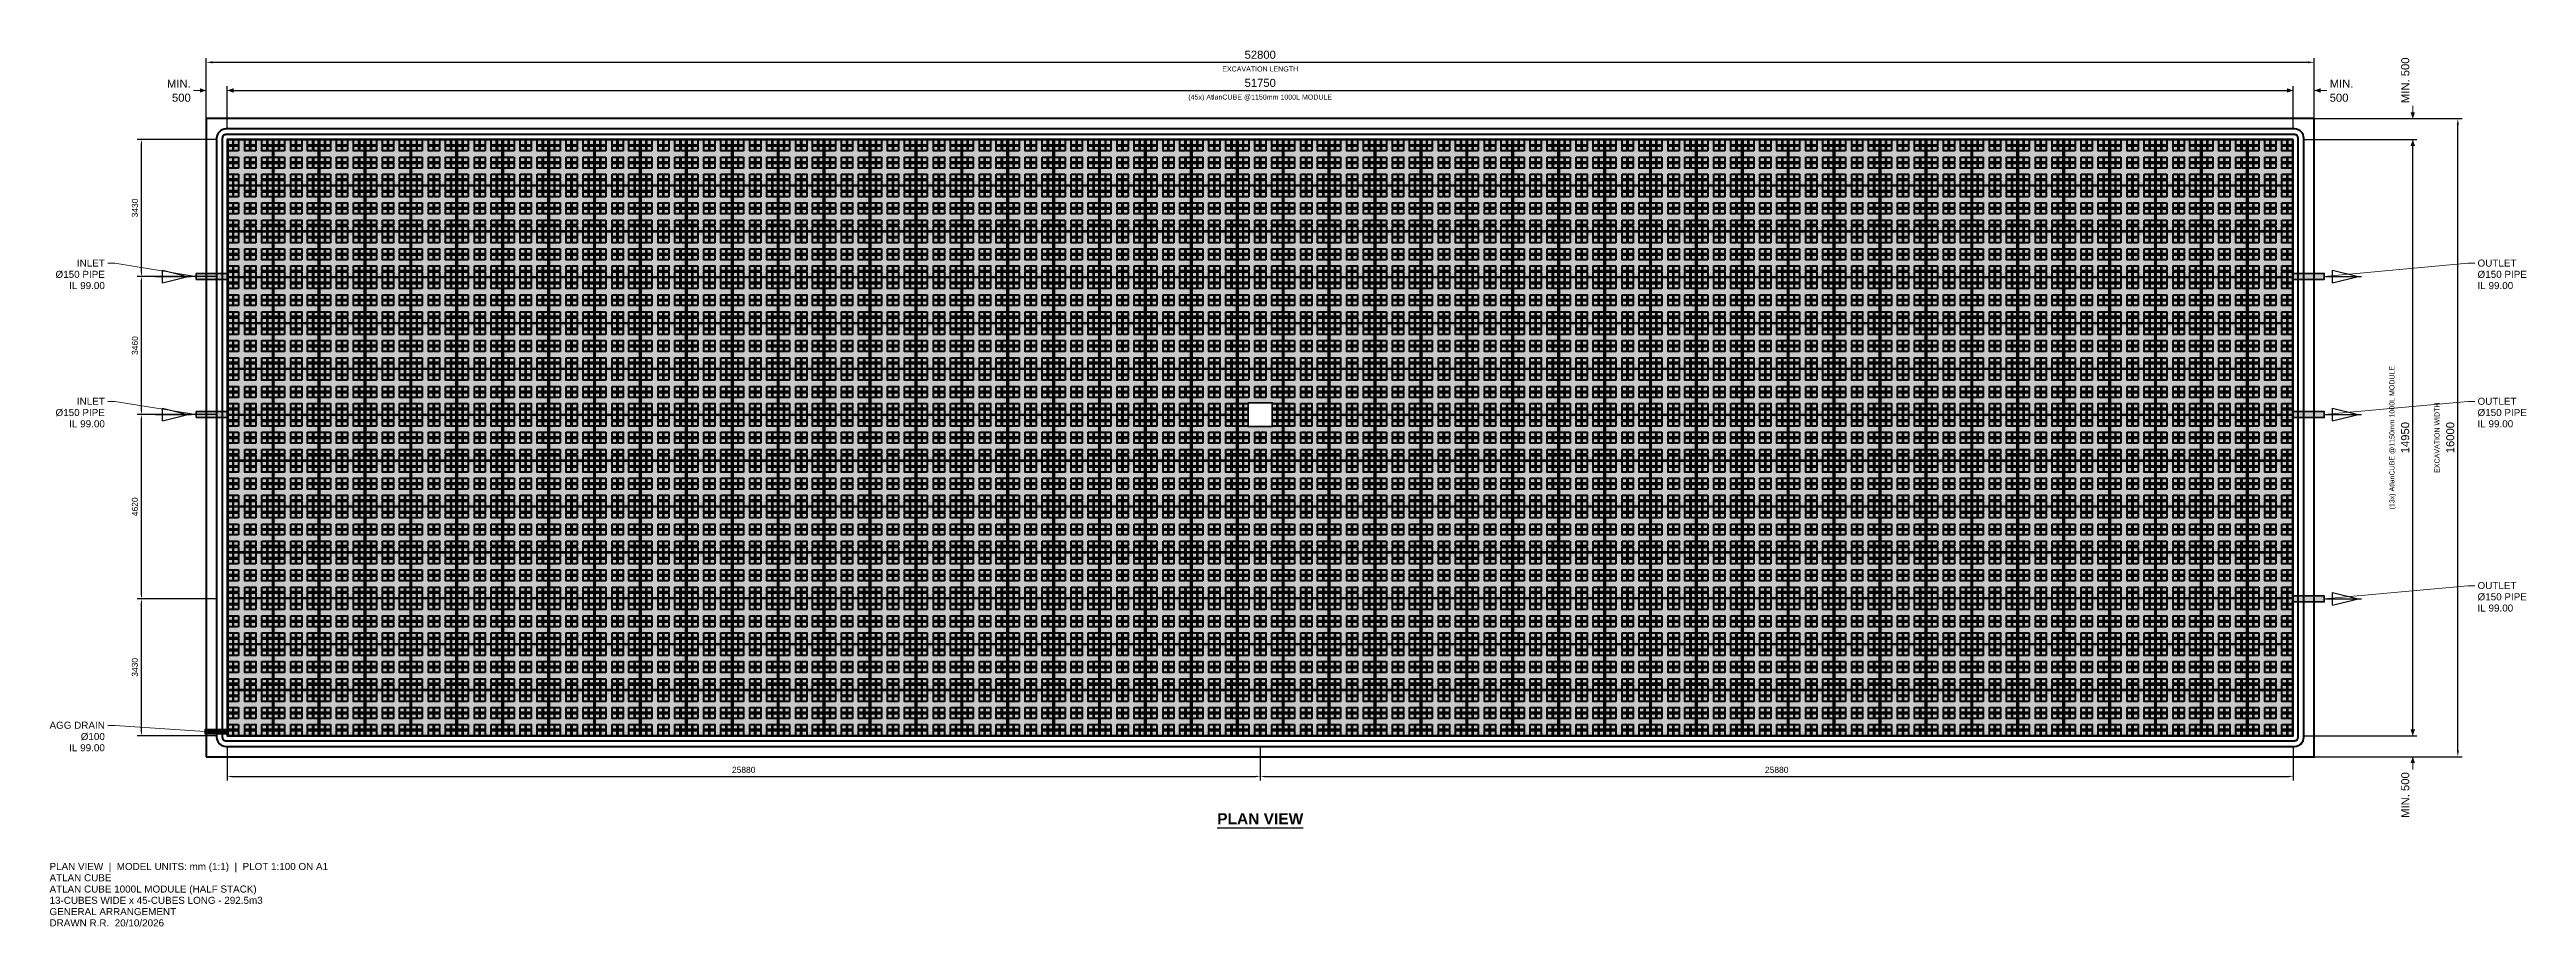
# Model space of a CAD drawing. Header units: millimetres. Extents: x -4451 to 57592, y -4782 to 17208.
import ezdxf
from ezdxf.enums import TextEntityAlignment as Align

# ---------------------------------------------------------------- set-up
doc = ezdxf.new("R2010")
doc.units = ezdxf.units.MM
for name, color, linetype in [('ANNOTATIONS', 7, 'Continuous'), ('DIMENSIONS', 7, 'Continuous'), ('EXCAVATION', 1, 'Continuous'), ('FLOW_INLET', 1, 'Continuous'), ('FLOW_OUTLET', 5, 'Continuous'), ('LEADERS', 7, 'Continuous'), ('MANHOLES', 7, 'Continuous'), ('MODULE_ART', 7, 'Continuous'), ('PIPES', 7, 'Continuous'), ('TANK', 7, 'Continuous'), ('TITLE', 7, 'Continuous')]:
    doc.layers.add(name, color=color, linetype=linetype)
doc.styles.add('ARIAL', font='arial.ttf')
doc.styles.add('ARIAL_BOLD', font='arialbd.ttf')
doc.dimstyles.get("Standard").update_dxf_attribs({"dimtxt": 2.5, "dimasz": 2.5, "dimexe": 1.25, "dimexo": 0.625, "dimtad": 1, "dimcen": 2.5, "dimazin": 3, "dimtfac": 1, "dimtmove": 0, "dimatfit": 3})

# ---------------------------------------------------------------- blocks, each defined once
blk = doc.blocks.new('atlancube_plan')
at = {"lineweight": -2}
for points in [[(1150, 1150), (0, 1150), (0, 0), (1150, 0)], [(11.4425, 5.727), (1138.5575, 5.727), (1138.5575, 1138.5575), (11.4425, 1138.5575)]]:
    blk.add_lwpolyline(points, close=True, dxfattribs=at)
for points in [[(1018.4055, 583.579), (1018.4055, 709.4465), (1138.5575, 709.4465), (1138.5575, 863.926), (1018.4055, 863.926), (1018.4055, 989.805), (1138.5575, 989.805), (1138.5575, 1012.69), (1018.4055, 1012.69), (1018.4055, 1138.5575), (989.805, 1138.5575), (989.805, 1012.69), (863.926, 1012.69), (863.926, 1138.5575), (715.1735, 1138.5575), (715.1735, 1012.69), (589.306, 1012.69), (589.306, 1138.5575), (560.694, 1138.5575), (560.694, 1012.69), (440.542, 1012.69), (440.542, 1138.5575), (286.074, 1138.5575), (286.074, 1012.69), (160.195, 1012.69), (160.195, 1138.5575), (137.31, 1138.5575), (137.31, 1012.69), (11.4425, 1012.69), (11.4425, 989.805), (137.31, 989.805), (137.31, 863.926), (11.4425, 863.926), (11.4425, 709.4465), (137.31, 709.4465), (137.31, 583.579), (11.4425, 583.579), (11.4425, 560.694), (137.31, 560.694)], [(286.074, 863.926), (160.195, 863.926), (160.195, 989.805)], [(160.195, 989.805), (286.074, 989.805), (286.074, 863.926)], [(160.195, 583.579), (160.195, 709.4465), (286.074, 709.4465)], [(286.074, 709.4465), (286.074, 583.579), (160.195, 583.579)], [(440.542, 989.805), (560.694, 989.805), (560.694, 863.926)], [(560.694, 863.926), (440.542, 863.926), (440.542, 989.805)], [(560.694, 583.579), (440.542, 583.579), (440.542, 709.4465)], [(440.542, 709.4465), (560.694, 709.4465), (560.694, 583.579)], [(589.306, 989.805), (715.1735, 989.805), (715.1735, 863.926)], [(715.1735, 863.926), (589.306, 863.926), (589.306, 989.805)], [(715.1735, 583.579), (589.306, 583.579), (589.306, 709.4465)], [(589.306, 709.4465), (715.1735, 709.4465), (715.1735, 583.579)], [(863.926, 989.805), (989.805, 989.805), (989.805, 863.926)], [(989.805, 863.926), (863.926, 863.926), (863.926, 989.805)], [(863.926, 709.4465), (989.805, 709.4465), (989.805, 583.579)], [(989.805, 583.579), (863.926, 583.579), (863.926, 709.4465)], [(137.31, 560.694), (137.31, 434.8265), (11.4425, 434.8265), (11.4425, 280.347), (137.31, 280.347), (137.31, 160.195), (11.4425, 160.195), (11.4425, 131.5945), (137.31, 131.5945), (137.31, 5.727), (160.195, 5.727), (160.195, 131.5945), (286.074, 131.5945), (286.074, 5.727), (440.542, 5.727), (440.542, 131.5945), (560.694, 131.5945), (560.694, 5.727), (589.306, 5.727), (589.306, 131.5945), (715.1735, 131.5945), (715.1735, 5.727), (863.926, 5.727), (863.926, 131.5945), (989.805, 131.5945), (989.805, 5.727), (1018.4055, 5.727), (1018.4055, 131.5945), (1138.5575, 131.5945), (1138.5575, 160.195), (1018.4055, 160.195), (1018.4055, 280.347), (1138.5575, 280.347), (1138.5575, 434.8265), (1018.4055, 434.8265), (1018.4055, 560.694), (1138.5575, 560.694), (1138.5575, 583.579), (1018.4055, 583.579)], [(160.195, 560.694), (286.074, 560.694), (286.074, 434.8265)], [(286.074, 434.8265), (160.195, 434.8265), (160.195, 560.694)], [(160.195, 160.195), (160.195, 280.347), (286.074, 280.347)], [(286.074, 280.347), (286.074, 160.195), (160.195, 160.195)], [(560.694, 434.8265), (440.542, 434.8265), (440.542, 560.694)], [(440.542, 560.694), (560.694, 560.694), (560.694, 434.8265)], [(440.542, 280.347), (560.694, 280.347), (560.694, 160.195)], [(560.694, 160.195), (440.542, 160.195), (440.542, 280.347)], [(589.306, 560.694), (715.1735, 560.694), (715.1735, 434.8265)], [(715.1735, 434.8265), (589.306, 434.8265), (589.306, 560.694)], [(715.1735, 160.195), (589.306, 160.195), (589.306, 280.347)], [(589.306, 280.347), (715.1735, 280.347), (715.1735, 160.195)], [(863.926, 560.694), (989.805, 560.694), (989.805, 434.8265)], [(989.805, 434.8265), (863.926, 434.8265), (863.926, 560.694)], [(863.926, 280.347), (989.805, 280.347), (989.805, 160.195)], [(989.805, 160.195), (863.926, 160.195), (863.926, 280.347)]]:
    blk.add_lwpolyline(points, dxfattribs=at)

msp = doc.modelspace()

# ---------------------------------------------------------------- linework, layer by layer
at = {"layer": 'ANNOTATIONS', "lineweight": 30}
msp.add_line((24797, -2306.5), (26953, -2306.5), dxfattribs=at)
at = {"layer": 'DIMENSIONS', "lineweight": 18}
for p, q in [((-842.5, 16180.6), (-525, 16180.6)), ((-525, 15475), (-525, 16286.4)), ((0, 15475), (0, 16286.4)), ((0, 16180.6), (317.5, 16180.6)), ((51432.5, 16180.6), (51750, 16180.6)), ((51750, 15475), (51750, 16286.4)), ((52275, 15475), (52275, 16286.4)), ((52275, 16180.6), (52592.5, 16180.6)), ((54744.4, 15475), (54744.4, 15792.5)), ((52275, 15475), (54850.3, 15475)), ((52275, 14950), (54850.3, 14950)), ((54744.4, 14632.5), (54744.4, 14950)), ((52275, 0), (54850.3, 0)), ((54744.4, 0), (54744.4, 317.5)), ((52275, -525), (54850.3, -525)), ((54744.4, -842.5), (54744.4, -525))]:
    msp.add_line(p, q, dxfattribs=at)
at = {"layer": 'DIMENSIONS'}
for points in [[(-525, 16180.6), (-683.8, 16236.1), (-683.8, 16125)], [(0, 16180.6), (158.7, 16125), (158.7, 16236.1)], [(51750, 16180.6), (51591.2, 16236.1), (51591.2, 16125)], [(52275, 16180.6), (52433.8, 16125), (52433.8, 16236.1)], [(54744.4, 15475), (54800, 15633.8), (54688.9, 15633.8)], [(54744.4, 14950), (54688.9, 14791.3), (54800, 14791.3)], [(54744.4, 0), (54800, 158.7), (54688.9, 158.7)], [(54744.4, -525), (54688.9, -683.8), (54800, -683.8)]]:
    msp.add_solid(points, dxfattribs=at)
at = {"layer": 'EXCAVATION', "lineweight": 40, "true_color": 0x800000}
msp.add_lwpolyline([(-525, -525), (52275, -525), (52275, 15475), (-525, 15475)], close=True, dxfattribs=at)
at = {"layer": 'FLOW_INLET', "color": 1, "lineweight": 30}
for p, q in [((-1799.2, 11517.5), (-899.6, 11517.5)), ((-1622.8, 11676.2), (-987.8, 11517.5)), ((-1622.8, 11358.8), (-1622.8, 11676.2)), ((-1622.8, 11358.8), (-987.8, 11517.5)), ((-1622.8, 8211.2), (-987.8, 8052.5)), ((-1622.8, 7893.8), (-1622.8, 8211.2)), ((-1799.2, 8052.5), (-899.6, 8052.5)), ((-1622.8, 7893.8), (-987.8, 8052.5))]:
    msp.add_line(p, q, dxfattribs=at)
at = {"layer": 'FLOW_OUTLET', "color": 5, "lineweight": 30}
for p, q in [((52561.4, 11517.5), (53461, 11517.5)), ((52737.8, 11676.2), (53372.8, 11517.5)), ((52737.8, 11358.8), (52737.8, 11676.2)), ((52737.8, 11358.8), (53372.8, 11517.5)), ((52737.8, 8211.2), (53372.8, 8052.5)), ((52737.8, 7893.8), (52737.8, 8211.2)), ((52561.4, 8052.5), (53461, 8052.5)), ((52737.8, 7893.8), (53372.8, 8052.5)), ((52561.4, 3432.5), (53461, 3432.5)), ((52737.8, 3591.2), (53372.8, 3432.5)), ((52737.8, 3273.7), (52737.8, 3591.2)), ((52737.8, 3273.7), (53372.8, 3432.5))]:
    msp.add_line(p, q, dxfattribs=at)
at = {"layer": 'LEADERS', "lineweight": 18}
for p, q in [((-2994.4, 11849.1), (-2818.1, 11849.1)), ((-2818.1, 11849.1), (-776.1, 11517.5)), ((56120.3, 11849.1), (52526.1, 11517.5)), ((56296.7, 11849.1), (56120.3, 11849.1)), ((-2994.4, 8384.1), (-2818.1, 8384.1)), ((-2818.1, 8384.1), (-776.1, 8052.5)), ((56120.3, 8384.1), (52526.1, 8052.5)), ((56296.7, 8384.1), (56120.3, 8384.1)), ((56120.3, 3764.1), (52526.1, 3432.5)), ((56296.7, 3764.1), (56120.3, 3764.1)), ((-2994.4, 261.1), (-2818.1, 261.1)), ((-2818.1, 261.1), (-564.4, 105.8))]:
    msp.add_line(p, q, dxfattribs=at)
at = {"layer": 'MODULE_ART', "true_color": 0x999999}
msp.add_solid([(0, 0), (51750, 0), (0, 14950), (51750, 14950)], dxfattribs=at)
at = {"layer": 'PIPES', "lineweight": 35}
for points in [[(-776.1, 11442.5), (0, 11442.5), (0, 11592.5), (-776.1, 11592.5)], [(51750, 11442.5), (52526.1, 11442.5), (52526.1, 11592.5), (51750, 11592.5)], [(-776.1, 7977.5), (0, 7977.5), (0, 8127.5), (-776.1, 8127.5)], [(51750, 7977.5), (52526.1, 7977.5), (52526.1, 8127.5), (51750, 8127.5)], [(51750, 3357.5), (52526.1, 3357.5), (52526.1, 3507.5), (51750, 3507.5)]]:
    msp.add_lwpolyline(points, close=True, dxfattribs=at)
at = {"layer": 'PIPES', "lineweight": 30}
msp.add_lwpolyline([(-564.4, 52.9), (0, 52.9), (0, 158.7), (-564.4, 158.7)], close=True, dxfattribs=at)
at = {"layer": 'PIPES', "true_color": 0xbfbfbf}
for points in [[(-776.1, 11442.5), (0, 11442.5), (-776.1, 11592.5), (0, 11592.5)], [(51750, 11442.5), (52526.1, 11442.5), (51750, 11592.5), (52526.1, 11592.5)], [(-776.1, 7977.5), (0, 7977.5), (-776.1, 8127.5), (0, 8127.5)], [(51750, 7977.5), (52526.1, 7977.5), (51750, 8127.5), (52526.1, 8127.5)], [(51750, 3357.5), (52526.1, 3357.5), (51750, 3507.5), (52526.1, 3507.5)], [(-564.4, 52.9), (0, 52.9), (-564.4, 158.7), (0, 158.7)]]:
    msp.add_solid(points, dxfattribs=at)
at = {"layer": 'TANK', "lineweight": 80}
for points in [[(51785.3, -264.6), (51830, -260.2), (51873, -247.1), (51912.7, -225.9), (51947.4, -197.4), (51975.9, -162.7), (51997.1, -123), (52010.2, -80), (52014.6, -35.3), (52014.6, 14985.3), (52010.2, 15030), (51997.1, 15073), (51975.9, 15112.7), (51947.4, 15147.4), (51912.7, 15175.9), (51873, 15197.1), (51830, 15210.2), (51785.3, 15214.6), (-35.3, 15214.6), (-80, 15210.2), (-123, 15197.1), (-162.7, 15175.9), (-197.4, 15147.4), (-225.9, 15112.7), (-247.1, 15073), (-260.2, 15030), (-264.6, 14985.3), (-264.6, -35.3), (-260.2, -80), (-247.1, -123), (-225.9, -162.7), (-197.4, -197.4), (-162.7, -225.9), (-123, -247.1), (-80, -260.2), (-35.3, -264.6)], [(51785.3, -123.5), (51802.5, -121.8), (51819, -116.8), (51834.3, -108.6), (51847.6, -97.6), (51858.6, -84.3), (51866.8, -69), (51871.8, -52.5), (51873.5, -35.3), (51873.5, 14985.3), (51871.8, 15002.5), (51866.8, 15019), (51858.6, 15034.3), (51847.6, 15047.6), (51834.3, 15058.6), (51819, 15066.8), (51802.5, 15071.8), (51785.3, 15073.5), (-35.3, 15073.5), (-52.5, 15071.8), (-69, 15066.8), (-84.3, 15058.6), (-97.6, 15047.6), (-108.6, 15034.3), (-116.8, 15019), (-121.8, 15002.5), (-123.5, 14985.3), (-123.5, -35.3), (-121.8, -52.5), (-116.8, -69), (-108.6, -84.3), (-97.6, -97.6), (-84.3, -108.6), (-69, -116.8), (-52.5, -121.8), (-35.3, -123.5)]]:
    msp.add_lwpolyline(points, close=True, dxfattribs=at)

# ---------------------------------------------------------------- block references
at = {"layer": 'MODULE_ART', "lineweight": 50}
for p in [(0, 13800), (1150, 13800), (2300, 13800), (3450, 13800), (4600, 13800), (5750, 13800), (6900, 13800), (8050, 13800), (9200, 13800), (10350, 13800), (11500, 13800), (12650, 13800), (13800, 13800), (14950, 13800), (16100, 13800), (17250, 13800), (18400, 13800), (19550, 13800), (20700, 13800), (21850, 13800), (23000, 13800), (24150, 13800), (25300, 13800), (26450, 13800), (27600, 13800), (28750, 13800), (29900, 13800), (31050, 13800), (32200, 13800), (33350, 13800), (34500, 13800), (35650, 13800), (36800, 13800), (37950, 13800), (39100, 13800), (40250, 13800), (41400, 13800), (42550, 13800), (43700, 13800), (44850, 13800), (46000, 13800), (47150, 13800), (48300, 13800), (49450, 13800), (50600, 13800), (0, 12650), (1150, 12650), (2300, 12650), (3450, 12650), (4600, 12650), (5750, 12650), (6900, 12650), (8050, 12650), (9200, 12650), (10350, 12650), (11500, 12650), (12650, 12650), (13800, 12650), (14950, 12650), (16100, 12650), (17250, 12650), (18400, 12650), (19550, 12650), (20700, 12650), (21850, 12650), (23000, 12650), (24150, 12650), (25300, 12650), (26450, 12650), (27600, 12650), (28750, 12650), (29900, 12650), (31050, 12650), (32200, 12650), (33350, 12650), (34500, 12650), (35650, 12650), (36800, 12650), (37950, 12650), (39100, 12650), (40250, 12650), (41400, 12650), (42550, 12650), (43700, 12650), (44850, 12650), (46000, 12650), (47150, 12650), (48300, 12650), (49450, 12650), (50600, 12650), (0, 11500), (1150, 11500), (2300, 11500), (3450, 11500), (4600, 11500), (5750, 11500), (6900, 11500), (8050, 11500), (9200, 11500), (10350, 11500), (11500, 11500), (12650, 11500), (13800, 11500), (14950, 11500), (16100, 11500), (17250, 11500), (18400, 11500), (19550, 11500), (20700, 11500), (21850, 11500), (23000, 11500), (24150, 11500), (25300, 11500), (26450, 11500), (27600, 11500), (28750, 11500), (29900, 11500), (31050, 11500), (32200, 11500), (33350, 11500), (34500, 11500), (35650, 11500), (36800, 11500), (37950, 11500), (39100, 11500), (40250, 11500), (41400, 11500), (42550, 11500), (43700, 11500), (44850, 11500), (46000, 11500), (47150, 11500), (48300, 11500), (49450, 11500), (50600, 11500), (0, 10350), (1150, 10350), (2300, 10350), (3450, 10350), (4600, 10350), (5750, 10350), (6900, 10350), (8050, 10350), (9200, 10350), (10350, 10350), (11500, 10350), (12650, 10350), (13800, 10350), (14950, 10350), (16100, 10350), (17250, 10350), (18400, 10350), (19550, 10350), (20700, 10350), (21850, 10350), (23000, 10350), (24150, 10350), (25300, 10350), (26450, 10350), (27600, 10350), (28750, 10350), (29900, 10350), (31050, 10350), (32200, 10350), (33350, 10350), (34500, 10350), (35650, 10350), (36800, 10350), (37950, 10350), (39100, 10350), (40250, 10350), (41400, 10350), (42550, 10350), (43700, 10350), (44850, 10350), (46000, 10350), (47150, 10350), (48300, 10350), (49450, 10350), (50600, 10350), (0, 9200), (1150, 9200), (2300, 9200), (3450, 9200), (4600, 9200), (5750, 9200), (6900, 9200), (8050, 9200), (9200, 9200), (10350, 9200), (11500, 9200), (12650, 9200), (13800, 9200), (14950, 9200), (16100, 9200), (17250, 9200), (18400, 9200), (19550, 9200), (20700, 9200), (21850, 9200), (23000, 9200), (24150, 9200), (25300, 9200), (26450, 9200), (27600, 9200), (28750, 9200), (29900, 9200), (31050, 9200), (32200, 9200), (33350, 9200), (34500, 9200), (35650, 9200), (36800, 9200), (37950, 9200), (39100, 9200), (40250, 9200), (41400, 9200), (42550, 9200), (43700, 9200), (44850, 9200), (46000, 9200), (47150, 9200), (48300, 9200), (49450, 9200), (50600, 9200), (0, 8050), (1150, 8050), (2300, 8050), (3450, 8050), (4600, 8050), (5750, 8050), (6900, 8050), (8050, 8050), (9200, 8050), (10350, 8050), (11500, 8050), (12650, 8050), (13800, 8050), (14950, 8050), (16100, 8050), (17250, 8050), (18400, 8050), (19550, 8050), (20700, 8050), (21850, 8050), (23000, 8050), (24150, 8050), (25300, 8050), (26450, 8050), (27600, 8050), (28750, 8050), (29900, 8050), (31050, 8050), (32200, 8050), (33350, 8050), (34500, 8050), (35650, 8050), (36800, 8050), (37950, 8050), (39100, 8050), (40250, 8050), (41400, 8050), (42550, 8050), (43700, 8050), (44850, 8050), (46000, 8050), (47150, 8050), (48300, 8050), (49450, 8050), (50600, 8050), (0, 6900), (1150, 6900), (2300, 6900), (3450, 6900), (4600, 6900), (5750, 6900), (6900, 6900), (8050, 6900), (9200, 6900), (10350, 6900), (11500, 6900), (12650, 6900), (13800, 6900), (14950, 6900), (16100, 6900), (17250, 6900), (18400, 6900), (19550, 6900), (20700, 6900), (21850, 6900), (23000, 6900), (24150, 6900), (25300, 6900), (26450, 6900), (27600, 6900), (28750, 6900), (29900, 6900), (31050, 6900), (32200, 6900), (33350, 6900), (34500, 6900), (35650, 6900), (36800, 6900), (37950, 6900), (39100, 6900), (40250, 6900), (41400, 6900), (42550, 6900), (43700, 6900), (44850, 6900), (46000, 6900), (47150, 6900), (48300, 6900), (49450, 6900), (50600, 6900), (0, 5750), (1150, 5750), (2300, 5750), (3450, 5750), (4600, 5750), (5750, 5750), (6900, 5750), (8050, 5750), (9200, 5750), (10350, 5750), (11500, 5750), (12650, 5750), (13800, 5750), (14950, 5750), (16100, 5750), (17250, 5750), (18400, 5750), (19550, 5750), (20700, 5750), (21850, 5750), (23000, 5750), (24150, 5750), (25300, 5750), (26450, 5750), (27600, 5750), (28750, 5750), (29900, 5750), (31050, 5750), (32200, 5750), (33350, 5750), (34500, 5750), (35650, 5750), (36800, 5750), (37950, 5750), (39100, 5750), (40250, 5750), (41400, 5750), (42550, 5750), (43700, 5750), (44850, 5750), (46000, 5750), (47150, 5750), (48300, 5750), (49450, 5750), (50600, 5750), (0, 4600), (1150, 4600), (2300, 4600), (3450, 4600), (4600, 4600), (5750, 4600), (6900, 4600), (8050, 4600), (9200, 4600), (10350, 4600), (11500, 4600), (12650, 4600), (13800, 4600), (14950, 4600), (16100, 4600), (17250, 4600), (18400, 4600), (19550, 4600), (20700, 4600), (21850, 4600), (23000, 4600), (24150, 4600), (25300, 4600), (26450, 4600), (27600, 4600), (28750, 4600), (29900, 4600), (31050, 4600), (32200, 4600), (33350, 4600), (34500, 4600), (35650, 4600), (36800, 4600), (37950, 4600), (39100, 4600), (40250, 4600), (41400, 4600), (42550, 4600), (43700, 4600), (44850, 4600), (46000, 4600), (47150, 4600), (48300, 4600), (49450, 4600), (50600, 4600), (0, 3450), (1150, 3450), (2300, 3450), (3450, 3450), (4600, 3450), (5750, 3450), (6900, 3450), (8050, 3450), (9200, 3450), (10350, 3450), (11500, 3450), (12650, 3450), (13800, 3450), (14950, 3450), (16100, 3450), (17250, 3450), (18400, 3450), (19550, 3450), (20700, 3450), (21850, 3450), (23000, 3450), (24150, 3450), (25300, 3450), (26450, 3450), (27600, 3450), (28750, 3450), (29900, 3450), (31050, 3450), (32200, 3450), (33350, 3450), (34500, 3450), (35650, 3450), (36800, 3450), (37950, 3450), (39100, 3450), (40250, 3450), (41400, 3450), (42550, 3450), (43700, 3450), (44850, 3450), (46000, 3450), (47150, 3450), (48300, 3450), (49450, 3450), (50600, 3450), (0, 2300), (1150, 2300), (2300, 2300), (3450, 2300), (4600, 2300), (5750, 2300), (6900, 2300), (8050, 2300), (9200, 2300), (10350, 2300), (11500, 2300), (12650, 2300), (13800, 2300), (14950, 2300), (16100, 2300), (17250, 2300), (18400, 2300), (19550, 2300), (20700, 2300), (21850, 2300), (23000, 2300), (24150, 2300), (25300, 2300), (26450, 2300), (27600, 2300), (28750, 2300), (29900, 2300), (31050, 2300), (32200, 2300), (33350, 2300), (34500, 2300), (35650, 2300), (36800, 2300), (37950, 2300), (39100, 2300), (40250, 2300), (41400, 2300), (42550, 2300), (43700, 2300), (44850, 2300), (46000, 2300), (47150, 2300), (48300, 2300), (49450, 2300), (50600, 2300), (0, 1150), (1150, 1150), (2300, 1150), (3450, 1150), (4600, 1150), (5750, 1150), (6900, 1150), (8050, 1150), (9200, 1150), (10350, 1150), (11500, 1150), (12650, 1150), (13800, 1150), (14950, 1150), (16100, 1150), (17250, 1150), (18400, 1150), (19550, 1150), (20700, 1150), (21850, 1150), (23000, 1150), (24150, 1150), (25300, 1150), (26450, 1150), (27600, 1150), (28750, 1150), (29900, 1150), (31050, 1150), (32200, 1150), (33350, 1150), (34500, 1150), (35650, 1150), (36800, 1150), (37950, 1150), (39100, 1150), (40250, 1150), (41400, 1150), (42550, 1150), (43700, 1150), (44850, 1150), (46000, 1150), (47150, 1150), (48300, 1150), (49450, 1150), (50600, 1150), (0, 0), (1150, 0), (2300, 0), (3450, 0), (4600, 0), (5750, 0), (6900, 0), (8050, 0), (9200, 0), (10350, 0), (11500, 0), (12650, 0), (13800, 0), (14950, 0), (16100, 0), (17250, 0), (18400, 0), (19550, 0), (20700, 0), (21850, 0), (23000, 0), (24150, 0), (25300, 0), (26450, 0), (27600, 0), (28750, 0), (29900, 0), (31050, 0), (32200, 0), (33350, 0), (34500, 0), (35650, 0), (36800, 0), (37950, 0), (39100, 0), (40250, 0), (41400, 0), (42550, 0), (43700, 0), (44850, 0), (46000, 0), (47150, 0), (48300, 0), (49450, 0), (50600, 0)]:
    msp.add_blockref('atlancube_plan', p, dxfattribs=at)

# ---------------------------------------------------------------- texts
at = {"layer": 'ANNOTATIONS', "style": 'ARIAL'}
for s, p in [('INLET', (-3065, 11764.4)), ('Ø150 PIPE', (-3065, 11482.2)), ('IL 99.00', (-3065, 11200)), ('Ø150 PIPE', (-3065, 8017.2)), ('INLET', (-3065, 8299.4)), ('IL 99.00', (-3065, 7735)), ('AGG DRAIN', (-3065, 176.4)), ('Ø100', (-3065, -105.8)), ('IL 99.00', (-3065, -388.1))]:
    msp.add_text(s, height=176.81, dxfattribs=at).set_placement(p, align=Align.RIGHT)
for s, p in [('OUTLET', (56367.2, 11764.4)), ('Ø150 PIPE', (56367.2, 11482.2)), ('IL 99.00', (56367.2, 11200)), ('Ø150 PIPE', (56367.2, 8017.2)), ('OUTLET', (56367.2, 8299.4)), ('IL 99.00', (56367.2, 7735)), ('OUTLET', (56367.2, 3679.4)), ('Ø150 PIPE', (56367.2, 3397.2)), ('IL 99.00', (56367.2, 3115))]:
    msp.add_text(s, height=176.81, dxfattribs=at).set_placement(p)
at = {"layer": 'ANNOTATIONS', "style": 'ARIAL_BOLD'}
msp.add_text('PLAN VIEW', height=277.85, dxfattribs=at).set_placement((25875, -2218.3), align=Align.CENTER)
at = {"layer": 'DIMENSIONS', "style": 'ARIAL'}
for s, p in [('EXCAVATION LENGTH', (25875, 16656.8)), ('(45x) AtlanCUBE @1150mm 1000L MODULE', (25875, 15951.3))]:
    msp.add_text(s, height=126.294, dxfattribs=at).set_placement(p, align=Align.CENTER)
msp.add_text('MIN. 500', height=202.07, rotation=90, dxfattribs=at).set_placement((54656.2, 15863.1))
for s, p in [('MIN.', (-913.1, 16251.1)), ('500', (-913.1, 15898.3))]:
    msp.add_text(s, height=202.07, dxfattribs=at).set_placement(p, align=Align.RIGHT)
for s, p in [('MIN.', (52663.1, 16251.1)), ('500', (52663.1, 15898.3))]:
    msp.add_text(s, height=202.07, dxfattribs=at).set_placement(p)
for s, p in [('(13x) AtlanCUBE @1150mm 1000L MODULE', (54285.8, 7475)), ('EXCAVATION WIDTH', (55414.7, 7475))]:
    msp.add_text(s, height=126.294, rotation=90, dxfattribs=at).set_placement(p, align=Align.CENTER)
msp.add_text('MIN. 500', height=202.07, rotation=90, dxfattribs=at).set_placement((54656.2, -913.1), align=Align.RIGHT)
at = {"layer": 'TITLE', "style": 'ARIAL'}
for s, height, p in [('ATLAN CUBE', 176.81, (-4450.9, -3647.8)), ('PLAN VIEW  |  MODEL UNITS: mm (1:1)  |  PLOT 1:100 ON A1', 176.812, (-4450.9, -3364.9)), ('ATLAN CUBE 1000L MODULE (HALF STACK)', 176.812, (-4450.9, -3930.7)), ('GENERAL ARRANGEMENT', 176.812, (-4450.9, -4496.5)), ('13-CUBES WIDE x 45-CUBES LONG - 292.5m3', 176.812, (-4450.9, -4213.6)), ('DRAWN R.R.  20/10/2026', 176.812, (-4450.9, -4779.4))]:
    msp.add_text(s, height=height, dxfattribs=at).set_placement(p)

# ---------------------------------------------------------------- dimensions: what is measured, and where the dimension line sits
at = {"layer": 'DIMENSIONS'}
for base, p1, p2 in [((-525, 16886.1), (-525, 15475), (52275, 15475)), ((0, 16180.6), (0, 15214.6), (51750, 15214.6))]:
    msp.add_linear_dim(base=base, p1=p1, p2=p2, dimstyle='Standard', override={"dimtxt": 202.071111, "dimasz": 158.75, "dimexe": 105.833333, "dimexo": 0, "dimgap": 88.194444, "dimtad": 1, "dimtih": 0, "dimtoh": 0, "dimdec": 0, "dimtxsty": 'ARIAL', "dimclrd": 7, "dimclre": 7, "dimclrt": 7}, dxfattribs=at).render()
for base, p1, p2, text in [((-2147.8, 11517.5), (-264.6, 11517.5), (-264.6, 14950), '3430'), ((-2147.8, 8052.5), (-264.6, 8052.5), (-264.6, 11517.5), '3460'), ((-2147.8, 0), (-264.6, 0), (-264.6, 3432.5), '3430')]:
    msp.add_linear_dim(base=base, p1=p1, p2=p2, angle=90, text=text, dimstyle='Standard', override={"dimtxt": 151.553333, "dimasz": 105.833333, "dimexe": 105.833333, "dimexo": 0, "dimgap": 88.194444, "dimtad": 1, "dimtih": 0, "dimtoh": 0, "dimdec": 0, "dimtxsty": 'ARIAL', "dimclrd": 7, "dimclre": 7, "dimclrt": 7}, dxfattribs=at).render()
for base, p1, p2, override in [((54744.4, 0), (52014.6, 0), (52014.6, 14950), {"dimtxt": 202.071111, "dimasz": 158.75, "dimexe": 105.833333, "dimexo": 0, "dimgap": 88.194444, "dimtad": 1, "dimtih": 0, "dimtoh": 0, "dimdec": 0, "dimtxsty": 'ARIAL', "dimclrd": 7, "dimclre": 7, "dimclrt": 7}), ((55873.3, -525), (52275, -525), (52275, 15475), {"dimtxt": 202.071111, "dimasz": 158.75, "dimexe": 105.833333, "dimexo": 0, "dimgap": 88.194444, "dimtad": 1, "dimtih": 0, "dimtoh": 0, "dimdec": 0, "dimtxsty": 'ARIAL', "dimclrd": 7, "dimclre": 7, "dimclrt": 7}), ((-2147.8, 3432.5), (-264.6, 3432.5), (-264.6, 8052.5), {"dimtxt": 151.553333, "dimasz": 105.833333, "dimexe": 105.833333, "dimexo": 0, "dimgap": 88.194444, "dimtad": 1, "dimtih": 0, "dimtoh": 0, "dimdec": 0, "dimtxsty": 'ARIAL', "dimclrd": 7, "dimclre": 7, "dimclrt": 7})]:
    msp.add_linear_dim(base=base, p1=p1, p2=p2, angle=90, dimstyle='Standard', override=override, dxfattribs=at).render()
for base, p1, p2 in [((0, -1018.9), (0, -264.6), (25875, -264.6)), ((25875, -1018.9), (25875, -264.6), (51750, -264.6))]:
    msp.add_linear_dim(base=base, p1=p1, p2=p2, text='25880', dimstyle='Standard', override={"dimtxt": 151.553333, "dimasz": 105.833333, "dimexe": 105.833333, "dimexo": 0, "dimgap": 88.194444, "dimtad": 1, "dimtih": 0, "dimtoh": 0, "dimdec": 0, "dimtxsty": 'ARIAL', "dimclrd": 7, "dimclre": 7, "dimclrt": 7}, dxfattribs=at).render()

# ---------------------------------------------------------------- next in the draw order: wipeouts: each hides what was drawn before it
msp.add_wipeout([(25575, 7752.5), (26175, 7752.5), (26175, 8352.5), (25575, 8352.5)])

# ---------------------------------------------------------------- next in the draw order: linework, layer by layer
at = {"layer": 'MANHOLES', "lineweight": 35, "true_color": 0xffffff}
msp.add_lwpolyline([(25575, 7752.5), (26175, 7752.5), (26175, 8352.5), (25575, 8352.5)], close=True, dxfattribs=at)

# ---------------------------------------------------------------- next in the draw order: wipeouts: each hides what was drawn before it
msp.add_wipeout([(25575, 7752.5), (26175, 7752.5), (26175, 8352.5), (25575, 8352.5)])

# ---------------------------------------------------------------- next in the draw order: linework, layer by layer
msp.add_lwpolyline([(25575, 7752.5), (26175, 7752.5), (26175, 8352.5), (25575, 8352.5)], close=True, dxfattribs=at)

doc.saveas('drawing.dxf')
